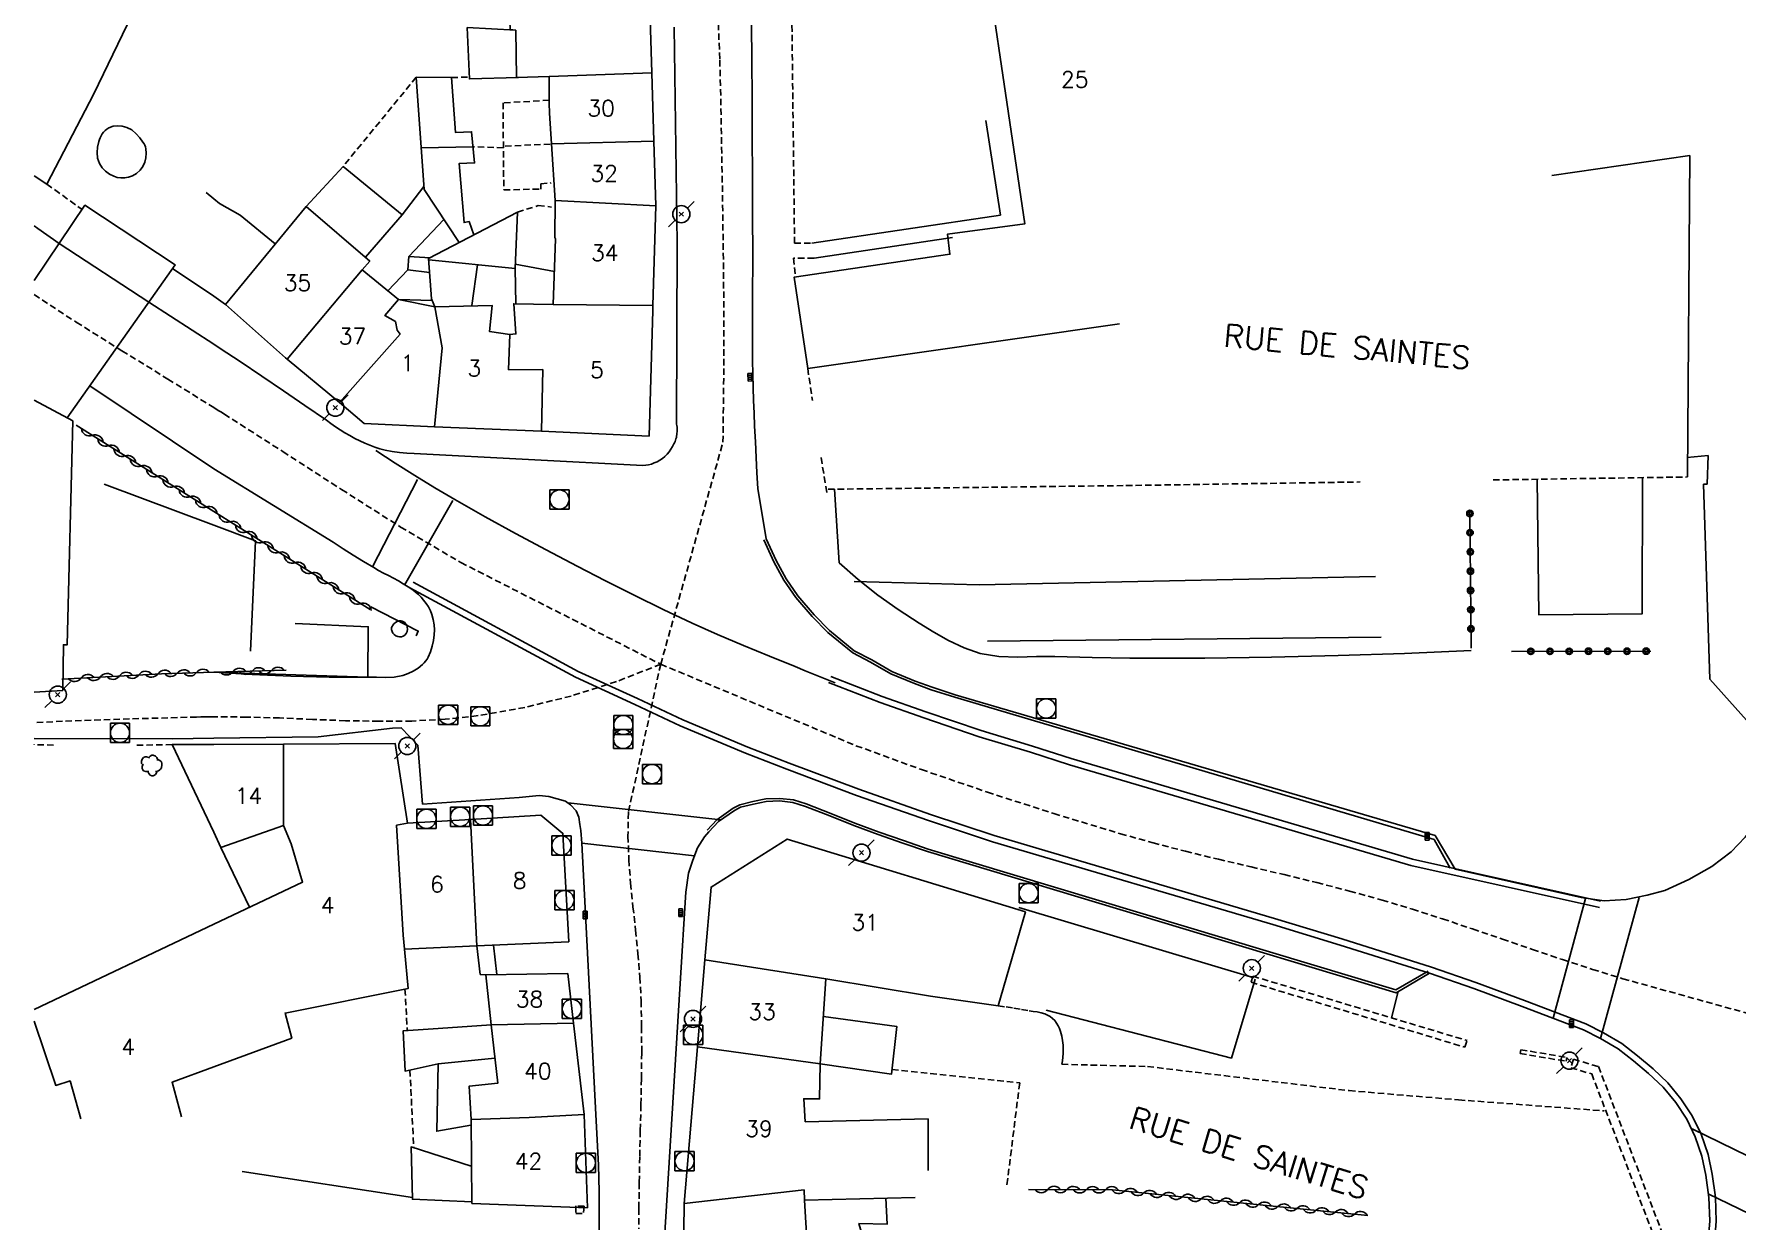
# Model space of a CAD drawing. Header units: millimetres. Extents: x 146997 to 148001, y 141998 to 143001.
# Drawn here: x 147000 to 147132.7, y 142721.5 to 142814 of the extents above; entities that cross this region are included whole.
import ezdxf
from ezdxf.enums import TextEntityAlignment as Align

# ---------------------------------------------------------------- set-up
doc = ezdxf.new("R2010")
doc.units = ezdxf.units.MM
doc.linetypes.add('DASHED', pattern=[0.75, 0.5, -0.25])
doc.layers.get('0').update_dxf_attribs({"linetype": 'CONTINUOUS'})
for name, color, linetype in [('W0001', 6, 'DASHED'), ('W0004', 5, 'CONTINUOUS'), ('W0014', 7, 'CONTINUOUS'), ('W0017', 7, 'CONTINUOUS'), ('W0020', 2, 'CONTINUOUS'), ('W0051', 7, 'CONTINUOUS'), ('W0101', 7, 'CONTINUOUS'), ('W0104', 1, 'CONTINUOUS'), ('W0112', 1, 'DASHED'), ('W0300', 7, 'CONTINUOUS'), ('W0310', 3, 'CONTINUOUS'), ('W0323', 7, 'CONTINUOUS'), ('W0333', 7, 'CONTINUOUS'), ('W0401', 7, 'CONTINUOUS'), ('W0420', 7, 'CONTINUOUS'), ('W0473', 7, 'CONTINUOUS'), ('W0990', 7, 'CONTINUOUS'), ('W0991', 7, 'CONTINUOUS'), ('W1102', 7, 'CONTINUOUS')]:
    doc.layers.add(name, color=color, linetype=linetype)
doc.styles.get("Standard").update_dxf_attribs({"font": 'romans.shx', "width": 0.85})

# ---------------------------------------------------------------- blocks, each defined once
blk = doc.blocks.new('T401')
for p, q in [((-0.3, 0.3), (0, 0.3)), ((-0.3, -0.25), (-0.3, 0.3)), ((-0.3, 0.15), (0, 0.15)), ((-0.3, 0), (0, 0)), ((0, 0.3), (0, -0.25)), ((-0.3, -0.15), (0, -0.15)), ((-0.3, -0.25), (-0.3, -0.3)), ((-0.3, -0.3), (0, -0.3)), ((0, -0.3), (0, -0.25))]:
    blk.add_line(p, q)
blk = doc.blocks.new('T473')
for p, q in [((-0.166667, 0.166667), (0.166667, -0.166667)), ((-0.166667, -0.166667), (0.166667, 0.166667)), ((0.500001, 0.500001), (1.000002, 1.000002)), ((-1.000002, -1.000002), (-0.500001, -0.500001))]:
    blk.add_line(p, q)
blk.add_ellipse((0, 0), major_axis=(0.471405, 0.471405), ratio=1, start_param=5.4977871438, end_param=11.780972451)
blk = doc.blocks.new('T420')
for p, q in [((0.75, 0.75), (-0.75, 0.75)), ((-0.75, 0.75), (-0.75, -0.75)), ((0.75, 0.75), (0.75, -0.75)), ((0.75, -0.75), (-0.75, -0.75))]:
    blk.add_line(p, q)
blk.add_ellipse((0, 0), major_axis=(-0.53, 0.53), ratio=1, start_param=3.926991, end_param=10.210176)
blk = doc.blocks.new('T300')
for p, q in [((-0.8, 0.51), (-0.86, 0.34)), ((-0.86, 0.34), (-0.86, 0.17)), ((-0.86, 0.17), (-0.74, 0.06)), ((-0.69, 0.63), (-0.8, 0.51)), ((-0.8, -0.06), (-0.74, 0.06)), ((-0.74, 0.06), (-0.69, 0.11)), ((-0.57, 0.69), (-0.69, 0.63)), ((-0.46, 0.69), (-0.57, 0.69)), ((-0.29, 0.63), (-0.46, 0.69)), ((-0.29, 0.63), (-0.17, 0.74)), ((-0.23, 0.57), (-0.29, 0.63)), ((-0.17, 0.74), (-0.06, 0.8)), ((-0.06, 0.8), (0.06, 0.8)), ((0.06, 0.8), (0.23, 0.74)), ((0.23, 0.74), (0.34, 0.63)), ((0.34, 0.63), (0.4, 0.51)), ((0.46, 0.46), (0.34, 0.46)), ((0.4, 0.51), (0.4, 0.46)), ((0.57, 0.4), (0.46, 0.46)), ((0.57, 0.4), (0.69, 0.29)), ((0.69, 0.29), (0.74, 0.17)), ((0.74, 0.06), (0.69, -0.17)), ((0.74, 0.17), (0.74, 0.06)), ((-0.8, -0.17), (-0.8, -0.06)), ((-0.8, -0.23), (-0.8, -0.17)), ((-0.74, -0.34), (-0.8, -0.23)), ((-0.69, -0.4), (-0.74, -0.34)), ((-0.51, -0.46), (-0.69, -0.4)), ((-0.4, -0.46), (-0.51, -0.46)), ((-0.4, -0.46), (-0.34, -0.46)), ((-0.34, -0.46), (-0.34, -0.4)), ((-0.34, -0.51), (-0.34, -0.46)), ((-0.29, -0.63), (-0.34, -0.51)), ((-0.17, -0.74), (-0.29, -0.63)), ((-0.06, -0.8), (-0.17, -0.74)), ((0.06, -0.8), (-0.06, -0.8)), ((0.17, -0.74), (0.06, -0.8)), ((0.23, -0.69), (0.17, -0.74)), ((0.29, -0.46), (0.23, -0.46)), ((0.29, -0.63), (0.23, -0.69)), ((0.46, -0.4), (0.29, -0.46)), ((0.34, -0.51), (0.29, -0.63)), ((0.34, -0.51), (0.34, -0.46)), ((0.57, -0.34), (0.46, -0.4)), ((0.63, -0.29), (0.57, -0.34)), ((0.69, -0.17), (0.63, -0.29))]:
    blk.add_line(p, q)
blk = doc.blocks.new('t323o')
at = {"color": 0, "linetype": 'Continuous'}
for radius in [0.25, 0.15]:
    blk.add_circle((0, 0), radius, dxfattribs=at)
blk = doc.blocks.new('t310o')
at = {"color": 0, "linetype": 'Continuous'}
for centre, start, end in [((-0.5, 0.38), 216.8699, 323.1304), ((0.5, -0.37), 36.8699, 143.1303)]:
    blk.add_arc(centre, 0.625, start, end, dxfattribs=at)

msp = doc.modelspace()

# ---------------------------------------------------------------- linework, layer by layer
at = {"layer": 'W0001'}
for points in [[(147048.84, 142764.93), (147053.69, 142782.22), (147053.77, 142788.97), (147053.74, 142795.73), (147053.64, 142802.49), (147053.52, 142809.25), (147053.44, 142812.09), (147053.33, 142814.93)], [(147000, 142793.73), (147003.29, 142791.58), (147006.85, 142789.35), (147010.43, 142787.15), (147014, 142784.93)], [(147014, 142784.93), (147014.2, 142784.81), (147014.4, 142784.68), (147014.6, 142784.56), (147014.8, 142784.43), (147019.39, 142781.5), (147023.97, 142778.54), (147028.57, 142775.62), (147033.26, 142772.85), (147048.84, 142764.93)], [(147048.84, 142764.93), (147045.39, 142763.57), (147041.86, 142762.45), (147038.26, 142761.56), (147034.61, 142760.92), (147032.03, 142760.64), (147029.45, 142760.5), (147026.86, 142760.48), (147024.28, 142760.53), (147021.71, 142760.63), (147019.14, 142760.74), (147016.57, 142760.81), (147014, 142760.83)], [(147048.84, 142764.93), (147046.32, 142753.39), (147046.29, 142751.54), (147046.36, 142749.7), (147046.49, 142747.86), (147046.68, 142746.03), (147046.88, 142744.2), (147047.07, 142742.37), (147047.22, 142740.54), (147047.31, 142738.7), (147047.35, 142736.68), (147047.36, 142734.65), (147047.34, 142732.63), (147047.3, 142730.6), (147047.25, 142728.58), (147047.21, 142726.55), (147047.17, 142724.53), (147047.14, 142722.51), (147047.14, 142720.93)], [(147048.84, 142764.93), (147064.06, 142758.58), (147069.17, 142756.72), (147074.3, 142754.96), (147079.48, 142753.29), (147084.67, 142751.72), (147087.21, 142751.01), (147089.75, 142750.35), (147092.31, 142749.73), (147094.87, 142749.13), (147097.43, 142748.53), (147099.98, 142747.91), (147102.53, 142747.25), (147105.07, 142746.55), (147107.43, 142745.84), (147109.78, 142745.08), (147112.12, 142744.3), (147114.45, 142743.5), (147116.78, 142742.7), (147119.12, 142741.91), (147121.47, 142741.15), (147123.83, 142740.42), (147141.93, 142735.4)], [(147014, 142760.83), (147013.67, 142760.83), (147013.34, 142760.82), (147013, 142760.82), (147012.67, 142760.81), (147007.44, 142760.67), (147002.21, 142760.48), (147000, 142760.38)]]:
    msp.add_lwpolyline(points, dxfattribs=at)
at = {"layer": 'W0004'}
for points in [[(147071.76, 142762.35), (147069.93, 142762.94), (147068.61, 142763.43), (147066.77, 142764.17), (147065.2, 142765.1), (147063.81, 142765.81), (147061.86, 142767.41), (147060.65, 142768.64), (147059.38, 142770.13), (147058.45, 142771.49), (147057.67, 142772.91), (147056.88, 142774.61)], [(147108.76, 142740.85), (147101.79, 142743.04), (147096.54, 142744.64), (147074.69, 142751.1), (147069.7, 142752.74), (147064.11, 142754.71), (147058.67, 142756.76), (147055.44, 142758), (147050.36, 142760.14), (147046.82, 142761.8), (147042.19, 142763.93), (147029.3, 142770.88)], [(147108.91, 142741.32), (147101.93, 142743.52), (147096.68, 142745.12), (147074.84, 142751.58), (147069.86, 142753.21), (147064.28, 142755.18), (147058.85, 142757.23), (147055.63, 142758.46), (147050.56, 142760.6), (147047.03, 142762.25), (147042.41, 142764.37), (147029.54, 142771.32)], [(147062.1, 142763.96), (147066.11, 142762.42), (147069.5, 142761.23), (147073.83, 142759.76), (147077.81, 142758.55), (147080.84, 142757.57), (147107.44, 142749.73), (147122.1, 142746.47)], [(147061.92, 142763.5), (147065.94, 142761.95), (147069.34, 142760.75), (147073.67, 142759.28), (147077.66, 142758.08), (147080.69, 142757.09), (147107.31, 142749.24), (147122, 142745.98)], [(147110.38, 142749.04), (147109.12, 142751.28), (147071.76, 142762.35)], [(147108.66, 142741.02), (147106.14, 142739.55), (147069.69, 142750.52), (147067.77, 142751.18), (147065.87, 142751.84), (147063.96, 142752.54), (147062.1, 142753.3), (147060.19, 142754.04), (147059.18, 142754.36), (147058.12, 142754.47), (147057.03, 142754.43), (147056.03, 142754.23), (147055, 142753.97), (147054.48, 142753.71), (147053.21, 142752.81), (147052.45, 142752.01)], [(147129.98, 142716.3), (147130.64, 142718.35), (147130.97, 142719.86), (147131.1, 142721.54), (147131.04, 142723.4), (147130.78, 142725.18), (147130.48, 142726.72), (147129.94, 142728.3), (147129.24, 142729.73), (147128.35, 142731.07), (147127.33, 142732.31), (147126.18, 142733.4), (147124.97, 142734.42), (147123.75, 142735.36), (147122.32, 142736.2), (147120.95, 142736.9), (147116.17, 142738.73), (147112.37, 142740.13), (147108.91, 142741.32)]]:
    msp.add_lwpolyline(points, dxfattribs=at)
at = {"layer": 'W0014'}
for points in [[(147144.49, 142815.54), (147144.11, 142812.49), (147140.54, 142785.1), (147139.26, 142775.09), (147137.3, 142760.12), (147136.98, 142758.15), (147136.54, 142756.59), (147135.72, 142754.7), (147134.93, 142753.34), (147133.37, 142751.46), (147132.26, 142750.3), (147130.77, 142749.17), (147128.96, 142748.14), (147127.11, 142747.3), (147125.73, 142746.92), (147124.09, 142746.6), (147122.37, 142746.49), (147120.58, 142746.75), (147110.75, 142748.96), (147109.2, 142751.58), (147071.8, 142762.55)], [(147050.08, 142783.64), (147050.13, 142797.73), (147049.88, 142814.56)], [(147071.8, 142762.55), (147069.99, 142763.13), (147068.68, 142763.62), (147066.86, 142764.35), (147065.3, 142765.27), (147063.92, 142765.98), (147062, 142767.55), (147060.8, 142768.78), (147059.54, 142770.26), (147058.62, 142771.59), (147057.85, 142773), (147057.07, 142774.69), (147056.41, 142778.61), (147056.34, 142779.83), (147056.28, 142781.05), (147056.22, 142782.27), (147056.16, 142783.49), (147056.12, 142784.49), (147056.08, 142785.49), (147056.04, 142786.49), (147056.02, 142787.5), (147056, 142788.66), (147055.99, 142789.83), (147055.99, 142791), (147055.99, 142792.17), (147056, 142793.34), (147056, 142794.51), (147056.01, 142795.67), (147056.01, 142796.84), (147056, 142799.91), (147055.99, 142802.97), (147055.98, 142806.03), (147055.96, 142809.1), (147055.94, 142811.96), (147055.92, 142814.82)], [(147000, 142799.08), (147000.29, 142798.88), (147001.96, 142797.72)], [(147008.94, 142793.15), (147014, 142789.87)], [(147014, 142789.87), (147014.51, 142789.53), (147015.03, 142789.19), (147015.54, 142788.85), (147016.06, 142788.51), (147017.75, 142787.38), (147019.43, 142786.24), (147021.11, 142785.09), (147022.78, 142783.94)], [(147004.34, 142786.63), (147014, 142780.15)], [(147022.78, 142783.94), (147023.13, 142783.68), (147023.49, 142783.44), (147023.85, 142783.2), (147024.22, 142782.97), (147024.6, 142782.75), (147024.99, 142782.53), (147025.38, 142782.33), (147025.79, 142782.15), (147026.17, 142781.99), (147026.56, 142781.84), (147026.96, 142781.72), (147027.36, 142781.61), (147027.92, 142781.5), (147028.48, 142781.43), (147029.05, 142781.38), (147029.62, 142781.36)], [(147047.44, 142780.42), (147047.67, 142780.43), (147047.9, 142780.47), (147048.12, 142780.53), (147048.34, 142780.61), (147048.57, 142780.71), (147048.78, 142780.83), (147048.98, 142780.97), (147049.17, 142781.12), (147049.34, 142781.3), (147049.5, 142781.49), (147049.64, 142781.69), (147049.77, 142781.9), (147049.82, 142782), (147049.87, 142782.09), (147049.91, 142782.19), (147049.96, 142782.29), (147049.99, 142782.39), (147050.03, 142782.49), (147050.06, 142782.6), (147050.08, 142782.7), (147050.1, 142782.82), (147050.11, 142782.94), (147050.12, 142783.05), (147050.13, 142783.17), (147050.12, 142783.29), (147050.12, 142783.41), (147050.1, 142783.53), (147050.08, 142783.64)], [(147029.62, 142781.36), (147047.44, 142780.42)], [(147014, 142780.15), (147023.3, 142774.43)], [(147023.3, 142774.43), (147024.08, 142773.93), (147024.87, 142773.43), (147025.67, 142772.94), (147026.47, 142772.46), (147026.85, 142772.24), (147027.23, 142772.03), (147027.62, 142771.83), (147028.01, 142771.63), (147028.4, 142771.42), (147028.78, 142771.2), (147029.15, 142770.97), (147029.52, 142770.72), (147029.74, 142770.54), (147029.96, 142770.35), (147030.17, 142770.15), (147030.36, 142769.93), (147030.55, 142769.67), (147030.73, 142769.39), (147030.89, 142769.1), (147031.01, 142768.8), (147031.11, 142768.41), (147031.18, 142768.01), (147031.2, 142767.61), (147031.19, 142767.21), (147031.13, 142766.77), (147031.04, 142766.33), (147030.9, 142765.9), (147030.72, 142765.48), (147030.63, 142765.33), (147030.52, 142765.17), (147030.4, 142765.04), (147030.27, 142764.91)], [(147026.24, 142769.4), (147029.94, 142767.51), (147029.77, 142767.15)], [(147014, 142764.31), (147017, 142764.14), (147020, 142764.01), (147023, 142763.93), (147026.01, 142763.92), (147026.69, 142763.92), (147027.38, 142763.9), (147028.07, 142763.93), (147028.75, 142764.06), (147029.17, 142764.2), (147029.56, 142764.4), (147029.93, 142764.63), (147030.27, 142764.91)], [(147014, 142759.16), (147022.14, 142759.28), (147027.93, 142759.94)], [(147027.93, 142759.94), (147028.62, 142759.98), (147029.92, 142758.61), (147030.28, 142754.03), (147037.82, 142754.55), (147039.36, 142754.7), (147040.11, 142754.62), (147041.43, 142754.26), (147041.82, 142753.98), (147042.25, 142753.51), (147042.47, 142753.02), (147042.55, 142752.45), (147042.62, 142751.97), (147042.7, 142750.99), (147043.78, 142729.85), (147044, 142725.88), (147044.05, 142723.83), (147044.04, 142721.83), (147044.01, 142719.82), (147043.91, 142717.82), (147043.82, 142714.79), (147041.92, 142683.8)], [(147000, 142759.14), (147010.79, 142759.12), (147014, 142759.16)], [(147108.76, 142740.85), (147106.17, 142739.33), (147069.63, 142750.33), (147067.7, 142750.99), (147065.8, 142751.65), (147063.89, 142752.36), (147062.02, 142753.11), (147060.12, 142753.85), (147059.14, 142754.16), (147058.11, 142754.27), (147057.05, 142754.23), (147056.08, 142754.03), (147055.07, 142753.78), (147054.59, 142753.53), (147053.34, 142752.66), (147052.6, 142751.87)], [(147048.58, 142707.1), (147048.64, 142710.02), (147048.75, 142712.99), (147048.84, 142715.01), (147049.2, 142721.04), (147050.5, 142742.14), (147050.67, 142745.11), (147050.8, 142747.17), (147051.01, 142748.64), (147051.34, 142749.65), (147051.7, 142750.61), (147052.26, 142751.49), (147052.6, 142751.87)], [(147129.53, 142716.52), (147130.16, 142718.49), (147130.47, 142719.93), (147130.6, 142721.55), (147130.54, 142723.36), (147130.29, 142725.1), (147129.99, 142726.59), (147129.47, 142728.11), (147128.81, 142729.48), (147127.95, 142730.78), (147126.96, 142731.97), (147125.84, 142733.03), (147124.65, 142734.03), (147123.47, 142734.95), (147122.1, 142735.77), (147120.75, 142736.44), (147115.99, 142738.26), (147112.21, 142739.66), (147108.76, 142740.85)], [(147106.33, 142739.43), (147105.79, 142737.38)]]:
    msp.add_lwpolyline(points, dxfattribs=at)
at = {"layer": 'W0017'}
for points in [[(147060.61, 142797.75), (147075.32, 142799.93), (147074.18, 142807.29)], [(147118.3, 142803.02), (147129.04, 142804.57), (147128.86, 142779.52)], [(147071.59, 142798.17), (147060.79, 142796.56)], [(147128.84, 142781.05), (147130.47, 142781.19), (147130.4, 142778.96), (147130.12, 142778.95), (147130.61, 142763.76), (147134.55, 142759.34), (147135.02, 142759.24)], [(147029.5, 142723.37), (147016.21, 142725.4)]]:
    msp.add_lwpolyline(points, dxfattribs=at)
at = {"layer": 'W0020'}
for points in [[(147026.37, 142772.53), (147029.88, 142779.33)], [(147032.63, 142777.69), (147028.88, 142771.09)], [(147041.64, 142754.12), (147053.53, 142752.79)], [(147042.7, 142750.99), (147051.48, 142750)], [(147120.93, 142746.67), (147118.39, 142737.35)], [(147125.1, 142746.76), (147122.1, 142735.77)], [(147145.63, 142720.73), (147129.23, 142728.71)], [(147143.53, 142717.34), (147130.48, 142723.66)]]:
    msp.add_lwpolyline(points, dxfattribs=at)
at = {"layer": 'W0051'}
msp.add_lwpolyline([(147001.96, 142797.72), (147008.94, 142793.15)], dxfattribs=at)
at = {"layer": 'W0101'}
for points in [[(147084.6, 142791.45), (147060.3, 142787.98), (147059.25, 142795.1), (147071.38, 142796.87), (147071.19, 142798.43), (147077.22, 142799.24), (147073.05, 142827.54)], [(147048.14, 142811.01), (147047.81, 142821.99)], [(147000.99, 142802.35), (147004.66, 142809.37), (147008, 142816.32), (147000, 142821.56)], [(147037.33, 142821.16), (147037.45, 142817.59), (147036.99, 142817.57), (147037.1, 142814.38), (147037.54, 142814.33), (147037.59, 142810.66), (147040.15, 142810.74)], [(147040.15, 142810.74), (147040.14, 142808.65), (147040.17, 142807.86), (147040.23, 142807.07), (147040.28, 142806.27), (147040.34, 142805.48)], [(147048.3, 142805.7), (147048.14, 142811.01)], [(147040.34, 142805.48), (147040.61, 142801.07)], [(147048.46, 142800.66), (147048.3, 142805.7)], [(147000, 142803), (147000.99, 142802.35)], [(147040.61, 142801.07), (147040.59, 142798.18), (147040.65, 142798.09), (147040.46, 142792.96)], [(147014.92, 142792.97), (147021.22, 142800.61), (147026.17, 142796.35), (147025.58, 142795.66)], [(147048.23, 142792.88), (147048.46, 142800.66)], [(147025.58, 142795.66), (147028.4, 142793.36)], [(147014.92, 142792.97), (147019.6, 142788.8), (147019.74, 142788.69)], [(147028.4, 142793.36), (147031.24, 142792.79)], [(147031.24, 142792.79), (147035.7, 142792.89), (147035.49, 142790.86), (147037.08, 142790.63)], [(147040.46, 142792.96), (147037.39, 142793.02), (147037.56, 142790.67), (147037.08, 142790.63)], [(147047.94, 142782.71), (147048.22, 142792.49), (147048.23, 142792.88)], [(147019.74, 142788.69), (147023.8, 142785.33)], [(147002.25, 142762.88), (147002.29, 142766.45), (147002.58, 142766.43), (147003.02, 142783.89), (147000, 142785.51)], [(147023.8, 142785.33), (147025.72, 142783.69)], [(147025.72, 142783.69), (147031.21, 142783.44)], [(147031.21, 142783.44), (147039.54, 142783.09)], [(147039.54, 142783.09), (147047.94, 142782.71)], [(147000, 142762.74), (147002.25, 142762.88)], [(147010.76, 142758.66), (147014, 142758.68)], [(147014, 142751.84), (147010.76, 142758.66)], [(147014, 142758.68), (147019.43, 142758.7)], [(147019.43, 142758.7), (147028.15, 142758.74), (147029.11, 142752.54)], [(147034.02, 142752.84), (147039.51, 142753.16), (147041.22, 142751.74), (147041.68, 142743.29)], [(147014, 142744.66), (147020.93, 142747.95), (147020.04, 142750.92), (147019.43, 142752.37)], [(147019.43, 142752.37), (147014.57, 142750.64), (147014, 142751.84)], [(147029.11, 142752.54), (147034.02, 142752.84)], [(147052.29, 142741.9), (147052.77, 142747.56), (147058.7, 142751.3), (147077.26, 142745.64)], [(147077.26, 142745.64), (147075.15, 142738.32), (147069.88, 142739.07), (147061.72, 142740.41)], [(147000, 142738.01), (147014, 142744.66)], [(147028.88, 142742.73), (147029.17, 142739.67), (147019.56, 142737.74), (147020.09, 142735.79), (147014, 142733.55)], [(147034.52, 142742.98), (147028.88, 142742.73)], [(147041.68, 142743.29), (147034.52, 142742.98)], [(147051.71, 142735.1), (147052.29, 142741.9)], [(147041.6, 142740.82), (147035.2, 142740.73), (147035.63, 142736.84)], [(147041.6, 142740.82), (147042.05, 142736.97)], [(147061.72, 142740.41), (147061.26, 142733.8)], [(147003.65, 142729.5), (147002.81, 142732.46), (147001.69, 142732.1), (147000, 142737.11)], [(147035.63, 142736.84), (147036.14, 142732.27), (147033.92, 142732.05), (147034.06, 142729.45)], [(147042.05, 142736.97), (147042.88, 142729.83)], [(147050.67, 142722.9), (147051.71, 142735.1)], [(147014, 142733.55), (147010.76, 142732.35), (147011.48, 142729.66)], [(147061.26, 142733.8), (147061.22, 142731.05), (147059.99, 142731.07), (147060.11, 142729.28), (147069.68, 142729.49), (147069.68, 142725.48)], [(147034.06, 142729.45), (147034.13, 142722.91), (147043.14, 142722.56)], [(147042.88, 142729.83), (147043.14, 142722.56)], [(147050.57, 142714.48), (147050.67, 142722.9)], [(147060.05, 142723.16), (147068.68, 142723.37)], [(147060.05, 142723.16), (147060.45, 142716.59)]]:
    msp.add_lwpolyline(points, dxfattribs=at)
at = {"layer": 'W0104'}
for points in [[(147037.75, 142810.66), (147033.93, 142810.54), (147033.76, 142814.54), (147037.54, 142814.33)], [(147034.27, 142798.38), (147033.9, 142799.42), (147033.51, 142799.34), (147033.12, 142803.94), (147034.34, 142803.99), (147034.1, 142806.42), (147032.85, 142806.36), (147032.53, 142810.65), (147029.79, 142810.68)], [(147029.79, 142810.68), (147030.4, 142801.91)], [(147034.22, 142805.26), (147030.18, 142805.17)], [(147021.22, 142800.61), (147024.08, 142803.71), (147028.7, 142799.96), (147025.83, 142796.64)], [(147030.39, 142802.15), (147028.7, 142799.96)], [(147014, 142801.2), (147013.41, 142801.68)], [(147018.8, 142797.68), (147016.07, 142799.93), (147014.46, 142800.83), (147014, 142801.2)], [(147033.12, 142797.78), (147030.4, 142801.91)], [(147000, 142794.82), (147003.96, 142800.7), (147010.99, 142796.06), (147002.57, 142784.13)], [(147031.93, 142799.58), (147029.2, 142796.69), (147030.86, 142796.61)], [(147031.24, 142792.79), (147030.97, 142793.41), (147030.75, 142796.55), (147037.67, 142800.15), (147037.5, 142795.76)], [(147010.8, 142795.77), (147014, 142793.6)], [(147030.83, 142795.45), (147029.13, 142795.65), (147027.57, 142794.03)], [(147029.13, 142795.65), (147029.2, 142796.69)], [(147037.5, 142795.76), (147030.76, 142796.43)], [(147034.56, 142796.05), (147034.13, 142792.87)], [(147037.5, 142795.76), (147037.55, 142793.02)], [(147040.55, 142795.54), (147037.51, 142796.1)], [(147014, 142793.6), (147014.92, 142792.97)], [(147028.4, 142793.36), (147031.03, 142793.27)], [(147014, 142764.31), (147026.01, 142763.92), (147026.05, 142767.85), (147020.34, 142768.11)], [(147014.57, 142750.64), (147016.79, 142745.99)], [(147076.76, 142745.98), (147095.08, 142740.49)], [(147034.78, 142740.74), (147034.52, 142742.98)], [(147035.82, 142743.03), (147036.06, 142740.75)], [(147034.78, 142740.74), (147035.2, 142740.73)], [(147095.18, 142740.38), (147093.32, 142734.23), (147078.89, 142737.96)], [(147061.26, 142733.8), (147066.83, 142732.99), (147067.24, 142736.7), (147061.52, 142737.47)], [(147035.63, 142736.84), (147031.49, 142736.53), (147028.77, 142736.36), (147028.92, 142733.22), (147031.49, 142733.78), (147035.92, 142734.22)], [(147031.49, 142733.78), (147031.38, 142728.54), (147034.03, 142729)], [(147061.11, 142733.82), (147061.26, 142733.8)], [(147034.12, 142723.03), (147029.49, 142723.24), (147029.38, 142727.31), (147034.08, 142725.81)], [(147060.27, 142719.62), (147061.84, 142719.55), (147061.87, 142719.12), (147064.92, 142719.16), (147064.29, 142721.34), (147066.48, 142721.29), (147066.38, 142723.31)]]:
    msp.add_lwpolyline(points, dxfattribs=at)
for points in [[(147008.72, 142805.1), (147008.75, 142804.75), (147008.72, 142804.39), (147008.64, 142804.04), (147008.49, 142803.71), (147008.27, 142803.42), (147007.99, 142803.18), (147007.68, 142803), (147007.35, 142802.88), (147007.06, 142802.82), (147006.77, 142802.82), (147006.48, 142802.87), (147006.21, 142802.96), (147005.87, 142803.12), (147005.56, 142803.34), (147005.3, 142803.61), (147005.1, 142803.94), (147004.95, 142804.36), (147004.91, 142804.8), (147004.94, 142805.23), (147005.04, 142805.65), (147005.09, 142805.81), (147005.15, 142805.96), (147005.23, 142806.11), (147005.32, 142806.26), (147005.42, 142806.4), (147005.54, 142806.52), (147005.67, 142806.63), (147005.82, 142806.72), (147006.16, 142806.85), (147006.52, 142806.89), (147006.88, 142806.86), (147007.22, 142806.76), (147007.62, 142806.56), (147007.95, 142806.27), (147008.24, 142805.94), (147008.49, 142805.6), (147008.57, 142805.49), (147008.64, 142805.37), (147008.69, 142805.24)], [(147028.48, 142768.31), (147028.59, 142768.31), (147028.7, 142768.28), (147028.8, 142768.24), (147028.89, 142768.17), (147028.96, 142768.1), (147029.02, 142768.02), (147029.07, 142767.92), (147029.09, 142767.82), (147029.1, 142767.66), (147029.07, 142767.49), (147029.01, 142767.33), (147028.9, 142767.2), (147028.78, 142767.11), (147028.63, 142767.07), (147028.49, 142767.06), (147028.34, 142767.09), (147028.2, 142767.15), (147028.07, 142767.24), (147027.97, 142767.36), (147027.9, 142767.49), (147027.88, 142767.55), (147027.87, 142767.6), (147027.86, 142767.66), (147027.86, 142767.72), (147027.87, 142767.77), (147027.89, 142767.83), (147027.91, 142767.88), (147027.93, 142767.93), (147028.03, 142768.07), (147028.16, 142768.18), (147028.31, 142768.27)]]:
    msp.add_lwpolyline(points, close=True, dxfattribs=at)
at = {"layer": 'W0112'}
for points in [[(147059.03, 142818.47), (147059.27, 142797.73)], [(147029.79, 142810.68), (147024.08, 142803.71)], [(147032.53, 142810.65), (147033.93, 142810.68)], [(147040.14, 142808.88), (147036.55, 142808.67), (147036.61, 142801.89), (147039.5, 142801.96), (147039.49, 142802.37), (147040.3, 142802.43)], [(147036.58, 142805.17), (147034.22, 142805.26)], [(147040.22, 142805.46), (147036.58, 142805.29)], [(147000.99, 142802.35), (147003.74, 142800.36)], [(147037.67, 142800.15), (147039.29, 142800.67), (147040.34, 142800.55)], [(147059.27, 142797.73), (147060.61, 142797.75)], [(147060.79, 142796.56), (147059.19, 142796.58), (147059.35, 142795.12)], [(147060.3, 142787.98), (147060.66, 142785.49)], [(147061.34, 142781.03), (147061.8, 142778.24)], [(147113.72, 142779.29), (147128.86, 142779.52)], [(147061.88, 142778.56), (147085.1, 142778.85), (147103.35, 142779.13)], [(147001.51, 142758.63), (147000, 142758.66)], [(147010.76, 142758.66), (147007.81, 142758.61)], [(147094.99, 142740.62), (147094.85, 142740.14)], [(147094.85, 142740.14), (147111.52, 142735.08)], [(147094.99, 142740.62), (147111.69, 142735.6)], [(147028.91, 142739.61), (147029.09, 142736.38)], [(147075.15, 142738.32), (147075.76, 142738.22), (147076.36, 142738.13), (147076.96, 142738.03), (147077.56, 142737.92), (147077.87, 142737.87), (147078.18, 142737.83), (147078.49, 142737.77), (147078.79, 142737.68), (147079, 142737.58), (147079.19, 142737.47), (147079.38, 142737.33), (147079.55, 142737.17), (147079.7, 142736.97), (147079.82, 142736.76), (147079.92, 142736.53), (147080, 142736.3), (147080.1, 142735.95), (147080.16, 142735.6), (147080.2, 142735.24), (147080.22, 142734.88), (147080.21, 142734.6), (147080.19, 142734.31), (147080.16, 142734.03), (147080.1, 142733.75)], [(147111.52, 142735.08), (147111.69, 142735.6)], [(147115.87, 142734.89), (147115.82, 142734.59)], [(147115.82, 142734.59), (147119.41, 142733.99)], [(147115.87, 142734.89), (147119.46, 142734.29)], [(147029.29, 142733.3), (147029.6, 142727.24)], [(147066.87, 142733.34), (147076.82, 142732.31), (147075.82, 142724.31)], [(147080.1, 142733.75), (147086.78, 142733.58), (147102.49, 142731.7), (147111.03, 142730.98), (147122.38, 142730.12)], [(147119.41, 142733.99), (147119.46, 142734.29)], [(147119.98, 142734.15), (147119.78, 142733.48)], [(147119.78, 142733.48), (147121.4, 142733), (147127.6, 142716.86)], [(147119.98, 142734.15), (147121.93, 142733.57), (147128.25, 142717.11)], [(147042.23, 142722.71), (147042.22, 142722.13)], [(147042.87, 142722.7), (147042.23, 142722.71)], [(147042.87, 142722.7), (147042.82, 142722.13)], [(147042.22, 142722.13), (147042.82, 142722.13)]]:
    msp.add_lwpolyline(points, dxfattribs=at)
at = {"layer": 'W0300'}
for points in [[(147014, 142775.77), (147005.47, 142778.97)], [(147016.87, 142765.94), (147017.27, 142774.54), (147014, 142775.77)], [(147104.55, 142771.77), (147073.66, 142771.12)], [(147073.66, 142771.12), (147063.92, 142771.38)], [(147074.3, 142766.73), (147104.98, 142767.03)]]:
    msp.add_lwpolyline(points, dxfattribs=at)
at = {"layer": 'W0310'}
for points in [[(147014, 142776.82), (147003.27, 142783.55)], [(147026.2, 142769.18), (147014, 142776.82)], [(147002.17, 142763.77), (147009.94, 142764.19), (147014, 142764.31)], [(147014, 142764.31), (147019.64, 142764.46)], [(147077.5, 142723.99), (147084.05, 142723.97), (147096.31, 142722.72), (147103.95, 142721.98)]]:
    msp.add_lwpolyline(points, dxfattribs=at)
at = {"layer": 'W0323'}
for points in [[(147111.91, 142776.79), (147112, 142766.18)], [(147115.15, 142765.93), (147126.02, 142765.95)]]:
    msp.add_lwpolyline(points, dxfattribs=at)
at = {"layer": 'W0333'}
for points in [[(147026.63, 142781.58), (147028.15, 142780.59), (147029.68, 142779.63), (147031.23, 142778.68), (147032.79, 142777.76), (147035.15, 142776.42), (147037.53, 142775.11), (147039.92, 142773.84), (147042.32, 142772.58), (147044.55, 142771.43), (147046.78, 142770.3), (147049.02, 142769.2), (147051.29, 142768.14), (147053.28, 142767.25), (147055.29, 142766.4), (147057.31, 142765.56), (147059.33, 142764.74), (147060.11, 142764.42), (147060.89, 142764.11), (147061.67, 142763.8), (147062.45, 142763.49)], [(147062.75, 142772.82), (147062.39, 142778.57)], [(147125.35, 142779.45), (147125.34, 142768.86), (147117.28, 142768.79), (147117.15, 142779.34)], [(147112.01, 142765.99), (147106.82, 142765.77), (147101.63, 142765.61), (147096.44, 142765.49), (147091.24, 142765.41), (147088.32, 142765.4), (147085.4, 142765.41), (147082.48, 142765.45), (147079.57, 142765.52), (147078.13, 142765.52), (147076.67, 142765.48), (147075.2, 142765.53), (147073.75, 142765.77), (147072.48, 142766.2), (147071.27, 142766.77), (147070.12, 142767.43), (147068.99, 142768.12), (147067.35, 142769.18), (147065.76, 142770.32), (147064.23, 142771.53), (147062.75, 142772.82)]]:
    msp.add_lwpolyline(points, dxfattribs=at)
at = {"layer": 'W1102'}
for points in [[(147040.15, 142810.74), (147048.14, 142811.01)], [(147040.34, 142805.48), (147048.3, 142805.7)], [(147048.46, 142800.66), (147040.61, 142801.07)], [(147025.58, 142795.66), (147019.74, 142788.69)], [(147028.4, 142793.36), (147027.35, 142792.1), (147028.17, 142791.63), (147028.31, 142790.95), (147028.53, 142790.64), (147023.8, 142785.33)], [(147031.21, 142783.44), (147031.8, 142789.58), (147031.24, 142792.79)], [(147040.46, 142792.96), (147048.23, 142792.88)], [(147037.08, 142790.63), (147036.98, 142787.87), (147039.65, 142787.89), (147039.54, 142783.09)], [(147019.43, 142752.37), (147019.43, 142758.7)], [(147029.11, 142752.54), (147028.25, 142752.38), (147028.77, 142743.82), (147028.88, 142742.73)], [(147034.52, 142742.98), (147034.02, 142752.84)], [(147061.72, 142740.41), (147052.29, 142741.9)], [(147035.63, 142736.84), (147042.05, 142736.97)], [(147061.26, 142733.8), (147051.71, 142735.1)], [(147042.88, 142729.83), (147038.58, 142729.61), (147034.06, 142729.45)], [(147050.67, 142722.9), (147060.01, 142723.96), (147060.05, 142723.16)]]:
    msp.add_lwpolyline(points, dxfattribs=at)

# ---------------------------------------------------------------- block references
at = {"layer": 'W0300'}
msp.add_blockref('T300', (147009.23, 142757.03), dxfattribs=at)
at = {"layer": 'W0310'}
for p, rotation in [((147004.54, 142782.76), 147.9171970847758), ((147005.81, 142781.96), 147.9171970847758), ((147007.08, 142781.16), 147.9171970847758), ((147008.35, 142780.37), 147.9171970847758), ((147009.62, 142779.57), 147.9171970847758), ((147010.89, 142778.77), 147.9171970847758), ((147012.16, 142777.98), 147.9171970847758), ((147013.43, 142777.18), 147.9171970847758), ((147015.27, 142776.03), 147.9171970846867), ((147016.54, 142775.23), 147.9171970846867), ((147017.81, 142774.43), 147.9171970846867), ((147019.08, 142773.64), 147.9171970846867), ((147020.35, 142772.84), 147.9171970846867), ((147021.63, 142772.04), 147.9171970846867), ((147022.9, 142771.25), 147.9171970846867), ((147024.17, 142770.45), 147.9171970846867), ((147025.44, 142769.65), 147.9171970846867), ((147003.67, 142763.85), 3.110760686109615), ((147005.17, 142763.93), 3.110760686109615), ((147006.67, 142764.02), 3.110760686109615), ((147008.17, 142764.1), 3.110760686109615), ((147009.66, 142764.18), 3.110760686109615), ((147011.16, 142764.23), 1.589172048775672), ((147012.66, 142764.27), 1.589172048775672), ((147015.5, 142764.35), 1.589172048496406), ((147017, 142764.39), 1.589172048496406), ((147018.5, 142764.43), 1.589172048496406), ((147079, 142723.99), 359.7636267036249), ((147080.5, 142723.98), 359.7636267036249), ((147082, 142723.97), 359.7636267036249), ((147083.5, 142723.97), 359.7636267036249), ((147085, 142723.87), 354.2126320532055), ((147086.49, 142723.72), 354.2126320532055), ((147087.98, 142723.57), 354.2126320532055), ((147089.47, 142723.42), 354.2126320532055), ((147090.97, 142723.26), 354.2126320532055), ((147092.46, 142723.11), 354.2126320532055), ((147093.95, 142722.96), 354.2126320532055), ((147095.44, 142722.81), 354.2126320532055), ((147096.94, 142722.66), 354.4647863922002), ((147098.43, 142722.52), 354.4647863922002), ((147099.92, 142722.37), 354.4647863922002), ((147101.42, 142722.23), 354.4647863922002), ((147102.91, 142722.08), 354.4647863922002)]:
    msp.add_blockref('t310o', p, dxfattribs=dict(at, rotation=rotation))
at = {"layer": 'W0323'}
for p, rotation in [((147111.91, 142776.68), 270.5261172557665), ((147111.92, 142775.18), 270.5261172557665), ((147111.94, 142773.68), 270.5261172557665), ((147111.95, 142772.18), 270.5261172557665), ((147111.96, 142770.68), 270.5261172557665), ((147111.98, 142769.18), 270.5261172557665), ((147111.99, 142767.68), 270.5261172557665), ((147116.65, 142765.93), 0.1054684119071299), ((147118.15, 142765.93), 0.1054684119071299), ((147119.65, 142765.93), 0.1054684119071299), ((147121.15, 142765.94), 0.1054684119071299), ((147122.65, 142765.94), 0.1054684119071299), ((147124.15, 142765.94), 0.1054684119071299), ((147125.65, 142765.95), 0.1054684119071299)]:
    msp.add_blockref('t323o', p, dxfattribs=dict(at, rotation=rotation))
at = {"layer": 'W0401', "rotation": 1.206201389511583}
msp.add_blockref('T401', (147055.95, 142787.3), dxfattribs=at)
at = {"layer": 'W0401'}
for p in [(147108.73, 142751.52), (147043.1, 142745.39), (147050.55, 142745.56), (147119.98, 142736.91)]:
    msp.add_blockref('T401', p, dxfattribs=at)
at = {"layer": 'W0420'}
for p in [(147040.95, 142777.76), (147078.89, 142761.48), (147032.27, 142760.99), (147034.78, 142760.87), (147045.93, 142760.19), (147006.7, 142759.58), (147045.91, 142759.1), (147048.16, 142756.37), (147030.58, 142752.88), (147033.21, 142753.04), (147034.99, 142753.14), (147041.11, 142750.8), (147077.52, 142747.09), (147041.34, 142746.54), (147041.92, 142738.07), (147051.38, 142736.05), (147043.01, 142726.07), (147050.7, 142726.21)]:
    msp.add_blockref('T420', p, dxfattribs=at)
at = {"layer": 'W0473'}
for p in [(147050.45, 142800), (147023.48, 142784.92), (147001.85, 142762.56), (147029.09, 142758.56), (147064.49, 142750.24), (147094.91, 142741.24), (147051.36, 142737.29), (147119.67, 142734.03)]:
    msp.add_blockref('T473', p, dxfattribs=at)

# ---------------------------------------------------------------- texts
at = {"layer": 'W0990'}
for rotation, p in [(354.7345, (147102.35, 142789.68)), (343.0909, (147094.7, 142726.84))]:
    msp.add_text('RUE DE SAINTES', height=1.75, rotation=rotation, dxfattribs=at).set_placement(p, align=Align.MIDDLE)
at = {"layer": 'W0991'}
for s, p in [('25', (147081.11, 142810.5)), ('30', (147044.2, 142808.25)), ('32', (147044.43, 142803.17)), ('34', (147044.48, 142796.98)), ('35', (147020.53, 142794.65)), ('37', (147024.82, 142790.49)), ('1', (147029.11, 142788.4)), ('3', (147034.32, 142787.99)), ('5', (147043.87, 142787.87)), ('14', (147016.72, 142754.67)), ('6', (147031.4, 142747.78)), ('8', (147037.84, 142748.07)), ('4', (147022.88, 142746.15)), ('31', (147064.77, 142744.81)), ('38', (147038.62, 142738.83)), ('33', (147056.74, 142737.85)), ('4', (147007.34, 142735.12)), ('40', (147039.26, 142733.22)), ('39', (147056.5, 142728.73)), ('42', (147038.54, 142726.2))]:
    msp.add_text(s, height=1.25, dxfattribs=at).set_placement(p, align=Align.MIDDLE_CENTER)

doc.saveas('drawing.dxf')
